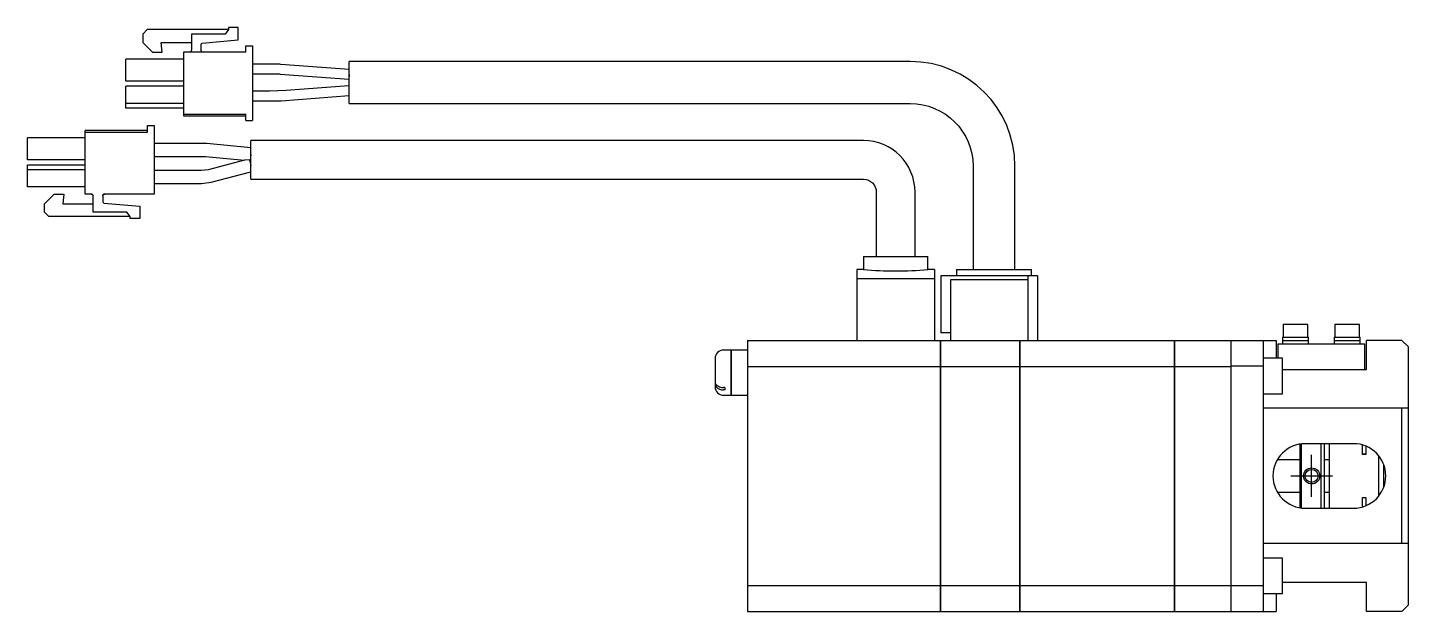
# Model space of a CAD drawing. Extents: x 0 to 1643, y -8 to 1285.
# Drawn here: x 459.1 to 673.2, y 500.8 to 591.3 of the extents above; entities that cross this region are included whole.
import ezdxf

# ---------------------------------------------------------------- set-up
doc = ezdxf.new("R2010")
doc.units = 0
doc.header["$LTSCALE"] = 0.5
doc.linetypes.add('CENTER', pattern=[50.8, 31.75, -6.35, 6.35, -6.35])
for name, color, linetype in [('MSM_CENTER', 1, 'CENTER'), ('MSM_CONTINUOUS', 7, 'CONTINUOUS'), ('MSM_NARROW', 5, 'CONTINUOUS')]:
    doc.layers.add(name, color=color, linetype=linetype)

msp = doc.modelspace()

# ---------------------------------------------------------------- linework, layer by layer
at = {"layer": 'MSM_CENTER'}
for p, q in [((658.17, 518.52), (658.17, 525.02)), ((654.92, 521.77), (661.42, 521.77))]:
    msp.add_line(p, q, dxfattribs=at)
at = {"layer": 'MSM_CONTINUOUS'}
for p, q in [((477.62, 590.97), (476.92, 590.27)), ((490.22, 590.97), (477.62, 590.97)), ((490.22, 590.97), (489.72, 590.27)), ((491.72, 591.27), (490.22, 591.27)), ((490.22, 591.27), (490.22, 590.97)), ((491.72, 589.36), (491.72, 591.27)), ((476.92, 590.27), (476.92, 588.97)), ((476.92, 588.97), (478.42, 587.47)), ((479.92, 587.47), (479.79, 588.97)), ((479.79, 588.97), (484.47, 588.97)), ((484.47, 590.27), (484.47, 587.77)), ((489.72, 590.27), (484.47, 590.27)), ((486.15, 588.87), (491.72, 589.36)), ((478.42, 587.47), (479.92, 587.47)), ((492.92, 587.47), (483.22, 587.47)), ((483.22, 587.47), (483.22, 577.62)), ((485.97, 587.77), (485.97, 588.67)), ((492.92, 587.47), (492.92, 588.47)), ((492.92, 588.47), (493.92, 588.47)), ((493.92, 588.47), (493.92, 576.87)), ((483.22, 586.37), (474.32, 586.37)), ((474.32, 582.97), (474.32, 586.37)), ((497.55, 585.6), (493.92, 585.6)), ((508.92, 584.77), (498.35, 585.56)), ((508.92, 579.52), (508.92, 586.02)), ((595.92, 586.02), (508.92, 586.02)), ((483.22, 582.97), (474.32, 582.97)), ((493.92, 584.1), (497.55, 584.1)), ((498.24, 584.07), (508.86, 583.27)), ((508.92, 584.02), (508.86, 583.27)), ((483.22, 582.17), (474.32, 582.17)), ((474.32, 578.77), (474.32, 582.17)), ((496.55, 581.4), (493.92, 581.4)), ((499.18, 581.5), (496.55, 581.4)), ((498.37, 579.93), (508.92, 580.77)), ((508.86, 582.27), (499.18, 581.5)), ((483.22, 579.52), (474.32, 579.52)), ((483.22, 578.77), (474.32, 578.77)), ((493.92, 579.9), (497.52, 579.9)), ((508.92, 579.52), (595.92, 579.52)), ((477.67, 575.07), (477.67, 576.07)), ((477.67, 576.07), (478.67, 576.07)), ((478.67, 576.07), (478.67, 565.47)), ((483.22, 577.87), (492.92, 577.87)), ((483.22, 577.62), (492.92, 577.62)), ((492.92, 576.87), (492.92, 577.87)), ((492.92, 576.87), (493.92, 576.87)), ((459.07, 570.77), (459.07, 574.17)), ((467.97, 574.17), (459.07, 574.17)), ((467.97, 565.47), (467.97, 575.32)), ((477.67, 575.32), (467.97, 575.32)), ((467.97, 575.07), (477.67, 575.07)), ((486.57, 573.3), (478.67, 573.3)), ((486.86, 573.28), (486.57, 573.3)), ((493.67, 572.62), (486.86, 573.28)), ((493.67, 567.77), (493.67, 573.77)), ((588.67, 573.77), (493.67, 573.77)), ((467.97, 570.77), (459.07, 570.77)), ((467.97, 570.77), (459.07, 570.77)), ((459.07, 566.57), (459.07, 569.97)), ((467.97, 569.97), (459.07, 569.97)), ((478.67, 571.3), (486.57, 571.3)), ((486.57, 571.3), (486.67, 571.29)), ((486.67, 571.29), (492.72, 570.71)), ((492.72, 570.71), (487.04, 569.22)), ((493.45, 570.76), (492.72, 570.71)), ((493.45, 570.76), (493.67, 569.92)), ((493.48, 570.63), (493.57, 570.62)), ((493.67, 571.62), (493.57, 570.62)), ((605.67, 569.77), (605.67, 553.77)), ((612.17, 553.77), (612.17, 569.77)), ((467.97, 569.22), (459.07, 569.22)), ((486.03, 569.1), (478.67, 569.1)), ((487.04, 569.22), (486.03, 569.1)), ((487.54, 567.29), (493.67, 568.89)), ((493.67, 567.77), (588.67, 567.77)), ((467.97, 566.57), (459.07, 566.57)), ((467.97, 566.57), (459.07, 566.57)), ((461.67, 563.97), (463.17, 565.47)), ((463.17, 565.47), (464.67, 565.47)), ((464.67, 565.47), (464.54, 563.97)), ((464.67, 565.47), (464.54, 563.97)), ((468.92, 565.47), (467.97, 565.47)), ((468.92, 565.47), (467.97, 565.47)), ((468.92, 565.47), (468.92, 565.47)), ((471.01, 565.47), (471.02, 565.47)), ((478.67, 565.47), (471.02, 565.47)), ((478.67, 565.47), (471.02, 565.47)), ((478.67, 567.1), (486.03, 567.1)), ((486.03, 567.1), (487.54, 567.29)), ((590.67, 565.77), (590.67, 555.77)), ((596.67, 555.77), (596.67, 565.77)), ((461.67, 562.67), (461.67, 563.97)), ((464.54, 563.97), (469.22, 563.97)), ((469.22, 562.67), (469.22, 565.17)), ((470.72, 565.17), (470.72, 564.27)), ((470.9, 564.07), (476.47, 563.58)), ((476.47, 563.58), (476.47, 561.67)), ((462.37, 561.97), (461.67, 562.67)), ((462.37, 561.97), (461.67, 562.67)), ((474.97, 561.97), (462.37, 561.97)), ((474.97, 561.97), (462.37, 561.97)), ((474.47, 562.67), (469.22, 562.67)), ((474.47, 562.67), (469.22, 562.67)), ((474.97, 561.97), (474.47, 562.67)), ((474.97, 561.97), (474.47, 562.67)), ((474.97, 561.67), (474.97, 561.97)), ((476.47, 561.67), (474.97, 561.67)), ((476.47, 561.67), (474.97, 561.67)), ((588.67, 555.77), (598.67, 555.77)), ((588.67, 555.77), (588.67, 553.77)), ((598.67, 553.77), (598.67, 555.77)), ((587.67, 553.77), (587.67, 542.77)), ((588.67, 553.77), (587.67, 553.77)), ((599.67, 553.77), (598.67, 553.77)), ((599.67, 553.77), (599.67, 542.77)), ((600.67, 552.77), (600.67, 543.97)), ((615.67, 552.77), (600.67, 552.77)), ((603.1, 553.77), (614.74, 553.77)), ((603.1, 553.77), (603.1, 552.77)), ((614.17, 552.77), (614.17, 542.77)), ((614.74, 552.77), (614.74, 553.77)), ((615.67, 552.77), (615.67, 542.77)), ((599.67, 552.34), (587.67, 552.34)), ((602.17, 552.17), (602.17, 542.77)), ((614.17, 552.17), (602.17, 552.17)), ((602.17, 543.97), (600.67, 543.97)), ((657.57, 545.27), (653.77, 545.27)), ((653.77, 545.27), (653.77, 543.27)), ((657.57, 543.27), (657.57, 545.27)), ((665.57, 545.27), (661.77, 545.27)), ((661.77, 545.27), (661.77, 543.27)), ((665.57, 543.27), (665.57, 545.27)), ((570.67, 542.77), (600.62, 542.77)), ((570.67, 542.77), (570.67, 500.77)), ((600.62, 500.77), (600.62, 542.77)), ((600.62, 542.72), (600.67, 542.72)), ((600.67, 500.77), (600.67, 542.77)), ((600.67, 542.77), (636.92, 542.77)), ((612.92, 500.77), (612.92, 542.77)), ((612.92, 542.72), (612.97, 542.72)), ((612.97, 500.77), (612.97, 542.77)), ((636.92, 500.77), (636.92, 542.77)), ((636.92, 542.72), (636.97, 542.72)), ((636.97, 542.77), (652.67, 542.77)), ((636.97, 500.77), (636.97, 542.77)), ((645.67, 500.77), (645.67, 542.77)), ((650.67, 542.77), (650.67, 500.77)), ((652.67, 542.77), (652.67, 540.02)), ((652.97, 540.02), (652.97, 542.27)), ((652.97, 542.27), (666.37, 542.27)), ((653.67, 543.27), (657.67, 543.27)), ((653.67, 543.27), (653.67, 542.27)), ((653.67, 542.77), (657.67, 542.77)), ((657.67, 542.27), (657.67, 543.27)), ((661.67, 543.27), (665.67, 543.27)), ((661.67, 543.27), (661.67, 542.27)), ((661.67, 542.77), (665.67, 542.77)), ((665.67, 542.27), (665.67, 543.27)), ((666.37, 542.27), (666.37, 538.27)), ((672.17, 542.77), (666.67, 542.77)), ((666.67, 538.27), (666.67, 542.77)), ((673.17, 541.77), (672.17, 542.77)), ((673.17, 501.77), (673.17, 541.77)), ((565.67, 539.97), (565.67, 535.57)), ((568.12, 541.27), (566.97, 541.27)), ((568.12, 541.27), (568.12, 534.27)), ((568.17, 541.22), (568.12, 541.22)), ((570.67, 541.27), (568.17, 541.27)), ((568.17, 541.27), (568.17, 534.27)), ((653.67, 540.02), (650.67, 540.02)), ((653.67, 534.52), (653.67, 540.02)), ((570.67, 538.74), (600.62, 538.74)), ((600.62, 538.48), (600.67, 538.48)), ((600.67, 538.74), (612.92, 538.74)), ((612.92, 538.48), (612.97, 538.48)), ((612.97, 538.74), (636.92, 538.74)), ((636.92, 538.48), (636.97, 538.48)), ((636.97, 538.74), (645.67, 538.74)), ((650.67, 538.77), (645.67, 538.77)), ((653.67, 538.27), (666.67, 538.27)), ((567.17, 535.48), (566.97, 535.48)), ((567.17, 535.48), (567.17, 535.12)), ((567.17, 535.12), (566.97, 535.12)), ((566.97, 534.27), (568.12, 534.27)), ((568.12, 534.32), (568.17, 534.32)), ((568.17, 534.27), (570.67, 534.27)), ((650.67, 534.52), (653.67, 534.52)), ((673.17, 532.27), (650.67, 532.27)), ((672.17, 511.27), (672.17, 532.27)), ((656.37, 516.83), (656.37, 526.71)), ((656.57, 526.73), (656.57, 516.81)), ((664.67, 526.77), (657.17, 526.77)), ((659.67, 516.77), (659.67, 526.77)), ((660.17, 516.77), (660.17, 526.77)), ((660.87, 526.77), (660.87, 516.77)), ((666.07, 525.1), (666.07, 526.57)), ((666.57, 525.12), (666.07, 525.12)), ((666.57, 525.1), (666.07, 525.1)), ((666.57, 526.39), (666.57, 525.1)), ((668.57, 518.64), (668.57, 524.9)), ((656.37, 524.27), (652.84, 524.27)), ((660.87, 524.27), (660.17, 524.27)), ((669.37, 520.06), (669.37, 523.48)), ((669.51, 523.02), (669.37, 523.02)), ((669.37, 520.52), (669.51, 520.52)), ((652.84, 519.27), (656.37, 519.27)), ((660.17, 519.27), (660.87, 519.27)), ((666.07, 518.44), (666.57, 518.44)), ((666.07, 516.97), (666.07, 518.44)), ((666.07, 518.42), (666.57, 518.42)), ((666.57, 518.44), (666.57, 517.15)), ((657.17, 516.77), (664.67, 516.77)), ((673.17, 511.27), (650.67, 511.27)), ((653.67, 509.02), (650.67, 509.02)), ((653.67, 503.52), (653.67, 509.02)), ((570.67, 504.8), (600.62, 504.8)), ((600.62, 505.06), (600.67, 505.06)), ((600.67, 504.8), (612.92, 504.8)), ((612.92, 505.06), (612.97, 505.06)), ((612.97, 504.8), (636.92, 504.8)), ((636.92, 505.06), (636.97, 505.06)), ((636.97, 504.8), (645.67, 504.8)), ((645.67, 504.77), (650.67, 504.77)), ((650.67, 503.52), (653.67, 503.52)), ((652.67, 503.52), (652.67, 500.77)), ((666.67, 505.27), (653.67, 505.27)), ((666.67, 500.77), (666.67, 505.27)), ((672.17, 500.77), (673.17, 501.77)), ((570.67, 500.77), (600.62, 500.77)), ((600.62, 500.82), (600.67, 500.82)), ((600.67, 500.77), (612.92, 500.77)), ((612.92, 500.82), (612.97, 500.82)), ((612.97, 500.77), (636.92, 500.77)), ((636.92, 500.82), (636.97, 500.82)), ((636.97, 500.77), (652.67, 500.77)), ((672.17, 500.77), (666.67, 500.77))]:
    msp.add_line(p, q, dxfattribs=at)
for points in [[(508.86, 583.27, 0), (508.86, 583.27, 0), (508.86, 583.27, 0), (508.87, 583.27, 0), (508.87, 583.27, 0), (508.87, 583.27, 0), (508.87, 583.27, 0), (508.87, 583.27, 0), (508.87, 583.27, 0), (508.87, 583.27, 0), (508.87, 583.27, 0), (508.87, 583.27, 0), (508.87, 583.27, 0), (508.87, 583.27, 0), (508.87, 583.27, 0), (508.87, 583.27, 0), (508.87, 583.27, 0), (508.87, 583.27, 0), (508.87, 583.27, 0), (508.87, 583.27, 0), (508.87, 583.27, 0), (508.87, 583.27, 0), (508.87, 583.27, 0), (508.87, 583.27, 0), (508.87, 583.27, 0), (508.87, 583.27, 0), (508.88, 583.27, 0), (508.88, 583.27, 0), (508.88, 583.27, 0), (508.88, 583.27, 0), (508.88, 583.27, 0), (508.88, 583.27, 0), (508.88, 583.27, 0), (508.88, 583.27, 0), (508.88, 583.27, 0), (508.88, 583.27, 0), (508.88, 583.27, 0), (508.88, 583.27, 0), (508.88, 583.27, 0), (508.88, 583.27, 0), (508.88, 583.27, 0), (508.88, 583.27, 0), (508.88, 583.27, 0), (508.88, 583.27, 0), (508.88, 583.27, 0), (508.88, 583.27, 0), (508.88, 583.27, 0), (508.88, 583.27, 0), (508.88, 583.27, 0), (508.88, 583.27, 0), (508.88, 583.27, 0), (508.89, 583.27, 0), (508.89, 583.27, 0), (508.89, 583.28, 0), (508.89, 583.28, 0), (508.89, 583.28, 0), (508.89, 583.28, 0), (508.89, 583.28, 0), (508.89, 583.28, 0), (508.89, 583.28, 0), (508.89, 583.28, 0), (508.89, 583.28, 0), (508.89, 583.28, 0), (508.89, 583.28, 0), (508.89, 583.28, 0), (508.89, 583.28, 0), (508.89, 583.28, 0), (508.89, 583.28, 0), (508.89, 583.28, 0), (508.89, 583.28, 0), (508.89, 583.28, 0), (508.89, 583.28, 0), (508.89, 583.28, 0), (508.89, 583.28, 0), (508.9, 583.28, 0), (508.9, 583.28, 0), (508.9, 583.28, 0), (508.9, 583.28, 0), (508.9, 583.28, 0), (508.9, 583.28, 0), (508.9, 583.28, 0), (508.9, 583.28, 0), (508.9, 583.28, 0), (508.9, 583.28, 0), (508.9, 583.28, 0), (508.9, 583.28, 0), (508.9, 583.28, 0), (508.9, 583.28, 0), (508.9, 583.28, 0), (508.9, 583.28, 0), (508.9, 583.28, 0), (508.9, 583.28, 0), (508.9, 583.28, 0), (508.9, 583.28, 0), (508.9, 583.28, 0), (508.9, 583.28, 0), (508.9, 583.29, 0), (508.91, 583.29, 0), (508.91, 583.29, 0), (508.91, 583.29, 0), (508.91, 583.29, 0), (508.91, 583.29, 0), (508.91, 583.29, 0), (508.91, 583.29, 0), (508.91, 583.29, 0), (508.91, 583.29, 0), (508.91, 583.29, 0), (508.91, 583.29, 0), (508.91, 583.29, 0), (508.91, 583.29, 0), (508.91, 583.29, 0), (508.91, 583.29, 0), (508.91, 583.29, 0), (508.91, 583.29, 0), (508.91, 583.29, 0), (508.91, 583.29, 0), (508.91, 583.29, 0), (508.92, 583.29, 0), (508.92, 583.29, 0), (508.92, 583.29, 0), (508.92, 583.29, 0), (508.92, 583.29, 0), (508.92, 583.29, 0), (508.92, 583.3, 0), (508.92, 583.3, 0), (508.92, 583.3, 0), (508.92, 583.3, 0), (508.92, 583.3, 0), (508.92, 583.3, 0)], [(508.86, 582.27, 0), (508.86, 582.27, 0), (508.86, 582.27, 0), (508.86, 582.27, 0), (508.86, 582.27, 0), (508.86, 582.27, 0), (508.86, 582.27, 0), (508.86, 582.27, 0), (508.86, 582.27, 0), (508.86, 582.27, 0), (508.87, 582.27, 0), (508.87, 582.27, 0), (508.87, 582.27, 0), (508.87, 582.27, 0), (508.87, 582.27, 0), (508.87, 582.27, 0), (508.87, 582.27, 0), (508.87, 582.27, 0), (508.87, 582.27, 0), (508.87, 582.27, 0), (508.87, 582.27, 0), (508.87, 582.27, 0), (508.87, 582.27, 0), (508.87, 582.27, 0), (508.87, 582.27, 0), (508.87, 582.27, 0), (508.87, 582.27, 0), (508.87, 582.27, 0), (508.87, 582.27, 0), (508.87, 582.27, 0), (508.87, 582.27, 0), (508.87, 582.27, 0), (508.88, 582.27, 0), (508.88, 582.27, 0), (508.88, 582.27, 0), (508.88, 582.27, 0), (508.88, 582.27, 0), (508.88, 582.27, 0), (508.88, 582.27, 0), (508.88, 582.27, 0), (508.88, 582.27, 0), (508.88, 582.27, 0), (508.88, 582.27, 0), (508.88, 582.26, 0), (508.88, 582.26, 0), (508.88, 582.26, 0), (508.88, 582.26, 0), (508.88, 582.26, 0), (508.88, 582.26, 0), (508.88, 582.26, 0), (508.88, 582.26, 0), (508.88, 582.26, 0), (508.88, 582.26, 0), (508.88, 582.26, 0), (508.88, 582.26, 0), (508.88, 582.26, 0), (508.89, 582.26, 0), (508.89, 582.26, 0), (508.89, 582.26, 0), (508.89, 582.26, 0), (508.89, 582.26, 0), (508.89, 582.26, 0), (508.89, 582.26, 0), (508.89, 582.26, 0), (508.89, 582.26, 0), (508.89, 582.26, 0), (508.89, 582.26, 0), (508.89, 582.26, 0), (508.89, 582.26, 0), (508.89, 582.26, 0), (508.89, 582.26, 0), (508.89, 582.26, 0), (508.89, 582.26, 0), (508.89, 582.26, 0), (508.89, 582.26, 0), (508.89, 582.26, 0), (508.89, 582.26, 0), (508.9, 582.26, 0), (508.9, 582.26, 0), (508.9, 582.26, 0), (508.9, 582.26, 0), (508.9, 582.26, 0), (508.9, 582.26, 0), (508.9, 582.26, 0), (508.9, 582.26, 0), (508.9, 582.26, 0), (508.9, 582.26, 0), (508.9, 582.25, 0), (508.9, 582.25, 0), (508.9, 582.25, 0), (508.9, 582.25, 0), (508.9, 582.25, 0), (508.9, 582.25, 0), (508.9, 582.25, 0), (508.9, 582.25, 0), (508.9, 582.25, 0), (508.9, 582.25, 0), (508.9, 582.25, 0), (508.9, 582.25, 0), (508.91, 582.25, 0), (508.91, 582.25, 0), (508.91, 582.25, 0), (508.91, 582.25, 0), (508.91, 582.25, 0), (508.91, 582.25, 0), (508.91, 582.25, 0), (508.91, 582.25, 0), (508.91, 582.25, 0), (508.91, 582.25, 0), (508.91, 582.25, 0), (508.91, 582.25, 0), (508.91, 582.25, 0), (508.91, 582.25, 0), (508.91, 582.25, 0), (508.91, 582.25, 0), (508.91, 582.25, 0), (508.91, 582.25, 0), (508.91, 582.24, 0), (508.92, 582.24, 0), (508.92, 582.24, 0), (508.92, 582.24, 0), (508.92, 582.24, 0), (508.92, 582.24, 0), (508.92, 582.24, 0), (508.92, 582.24, 0), (508.92, 582.24, 0), (508.92, 582.24, 0), (508.92, 582.24, 0), (508.92, 582.24, 0)]]:
    msp.add_polyline3d(points, dxfattribs=at)
msp.add_circle((658.17, 521.77), 1.01, dxfattribs=at)
at = {"layer": 'MSM_CONTINUOUS', "extrusion": (0, 0, -1)}
for centre, radius, start, end in [((-486.17, 588.67), 0.2, 0, 85), ((-484.17, 587.77), 0.3, 180, 270), ((-486.27, 587.77), 0.3, 270, 0), ((-497.55, 574.85), 9.25, 90, 94.2892), ((-595.92, 569.77), 9.75, 90, 180), ((-588.67, 565.77), 2, 90, 180), ((-468.92, 565.17), 0.3, 90, 180), ((-468.92, 565.17), 0.3, 90, 180), ((-471.02, 565.17), 0.3, 0, 90), ((-471.02, 565.17), 0.3, 0, 90)]:
    msp.add_arc(centre, radius, start, end, dxfattribs=at)
at = {"layer": 'MSM_CONTINUOUS'}
for centre, radius, start, end in [((497.55, 574.85), 10.75, 85.7108, 90), ((595.92, 569.77), 16.25, 0, 90), ((497.52, 590.65), 10.75, 270, 274.548), ((588.67, 565.77), 8, 0, 90), ((468.92, 565.17), 0.3, 0, 90), ((468.92, 565.17), 0.3, 0, 90), ((471.02, 565.17), 0.3, 90, 180), ((471.02, 565.17), 0.3, 90, 180), ((470.92, 564.27), 0.2, 180, 265), ((593.68, 613.78), 60.23, 265.2289, 269.9909), ((593.66, 613.81), 60.26, 270.0102, 274.77), ((566.97, 539.97), 1.3, 90, 180), ((566.42, 536.42), 0.754, 185.8166, 221.8939), ((566.42, 536.07), 0.751, 181.7681, 218.8955), ((566.97, 535.57), 1.3, 180, 270), ((566.89, 536.53), 1.41, 221.3743, 272.8178), ((566.88, 536.86), 1.39, 222.8199, 273.04), ((657.17, 521.77), 5, 90, 270), ((664.67, 521.77), 5, 270, 90)]:
    msp.add_arc(centre, radius, start, end, dxfattribs=at)
at = {"layer": 'MSM_NARROW'}
msp.add_circle((658.17, 521.77), 1.25, dxfattribs=at)
msp.add_circle((658.17, 521.77), 1.25, dxfattribs=at)

doc.saveas('drawing.dxf')
